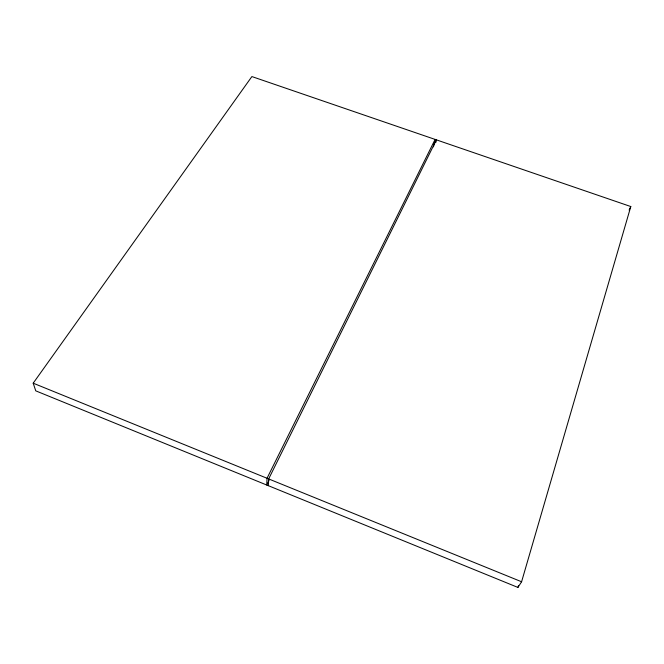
<?xml version="1.0" encoding="UTF-8"?>
<svg xmlns="http://www.w3.org/2000/svg" width="664" height="664" viewBox="0 0 664 664"><rect width="100%" height="100%" fill="white"/><g stroke="black" fill="none" stroke-linecap="round" stroke-linejoin="round"><path stroke-width="1" d="M268.339 485.674L268.663 478.927L436.373 139.855L435.758 142.644M433.476 146.86L435.111 139.423L267.036 478.263L266.729 485.019L269.028 480.371M517.92 587.433L521.589 581.764L630.8 206.545L251.88 76.567L33.2 383.186L35.756 390.847L517.92 587.433L518.509 585.441M629.099 210.081L630.8 206.545M33.2 383.186L521.589 581.764"/></g></svg>
